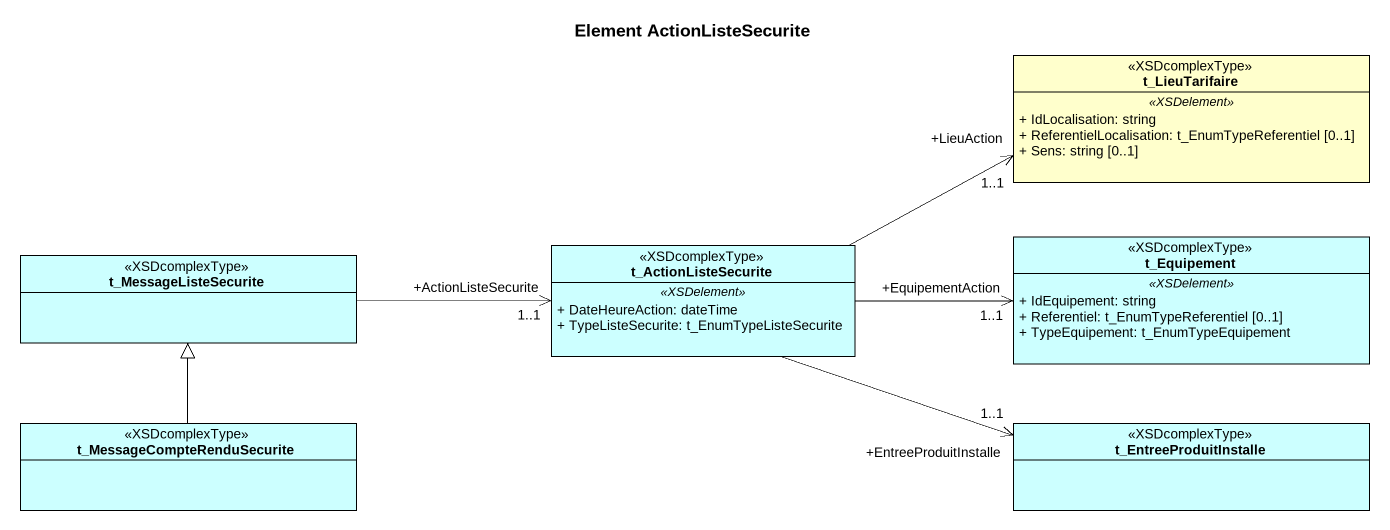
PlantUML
@startuml
title Element ActionListeSecurite
hide circle
hide empty members
skinparam classAttributeIconSize 0
class t_LieuTarifaire <<XSDcomplexType>> {
  .. <<XSDelement>> ..
  + IdLocalisation: string
  + ReferentielLocalisation: t_EnumTypeReferentiel [0..1]
  + Sens: string [0..1]
}
class t_MessageListeSecurite <<XSDcomplexType>> #CCFFFF
class t_ActionListeSecurite <<XSDcomplexType>> #CCFFFF {
  .. <<XSDelement>> ..
  + DateHeureAction: dateTime
  + TypeListeSecurite: t_EnumTypeListeSecurite
}
class t_Equipement <<XSDcomplexType>> #CCFFFF {
  .. <<XSDelement>> ..
  + IdEquipement: string
  + Referentiel: t_EnumTypeReferentiel [0..1]
  + TypeEquipement: t_EnumTypeEquipement
}
class t_MessageCompteRenduSecurite <<XSDcomplexType>> #CCFFFF
class t_EntreeProduitInstalle <<XSDcomplexType>> #CCFFFF
t_MessageListeSecurite -right-> "+ActionListeSecurite\n1..1" t_ActionListeSecurite
t_ActionListeSecurite -right-> "+LieuAction\n1..1" t_LieuTarifaire
t_ActionListeSecurite -right-> "+EquipementAction\n1..1" t_Equipement
t_ActionListeSecurite -right-> "+EntreeProduitInstalle\n1..1" t_EntreeProduitInstalle
t_MessageCompteRenduSecurite -up-|> t_MessageListeSecurite
@enduml
